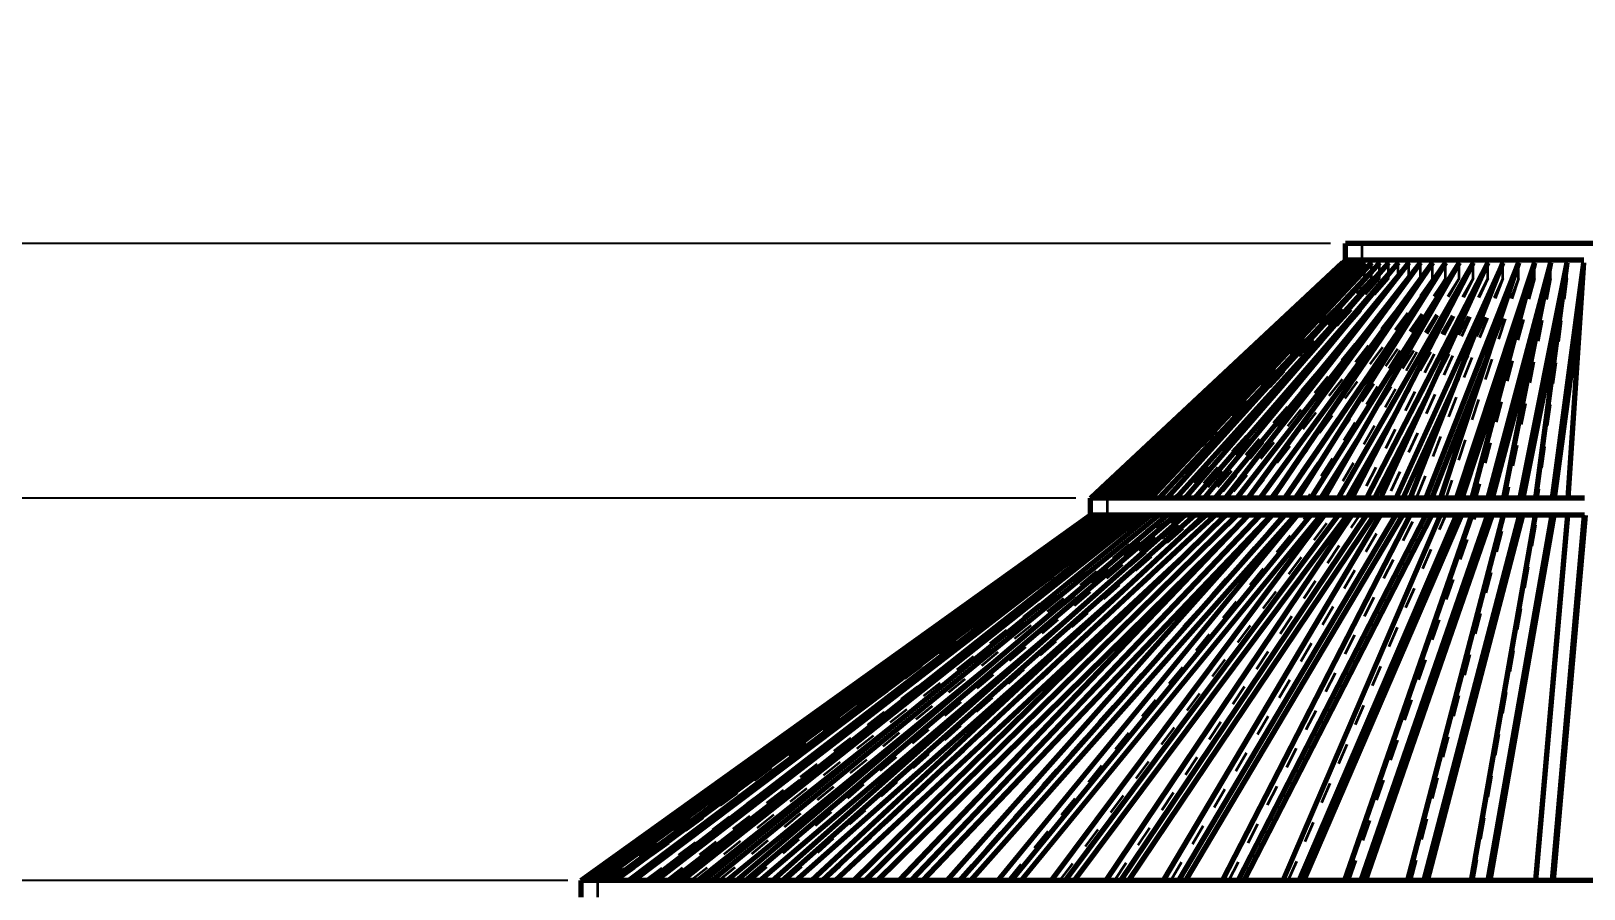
# Model space of a CAD drawing. Header units: inches. Extents: x -0.1 to 57.6, y -5.7 to 33.1.
# Drawn here: x 6.09 to 13.4, y 29.02 to 33.06 of the extents above; entities that cross this region are included whole.
import ezdxf

# ---------------------------------------------------------------- set-up
doc = ezdxf.new("R2010")
doc.units = ezdxf.units.IN
doc.header["$LTSCALE"] = 0.75
doc.header["$MEASUREMENT"] = 0
doc.linetypes.add('HIDDEN2', pattern=[0.1875, 0.125, -0.0625])
for name, color, linetype, lineweight in [('FD_Dimensions', 7, 'Continuous', 35), ('Hidden', 7, 'HIDDEN2', 35), ('Visible', 7, 'Continuous', 70)]:
    doc.layers.add(name, color=color, linetype=linetype, lineweight=lineweight)
doc.styles.get("Standard").update_dxf_attribs({"font": 'arial.ttf'})
doc.dimstyles.new('Dim-Standard', dxfattribs={"dimtxt": 0.5, "dimasz": 0.5, "dimexe": 0.3, "dimexo": 0.07, "dimgap": 0.2, "dimtad": 0, "dimtih": 1, "dimtoh": 1, "dimlfac": 0.083333, "dimzin": 12, "dimdsep": 46, "dimtxsty": 'Standard', "dimcen": 0, "dimazin": 3, "dimtp": 0.01, "dimtm": 0.01, "dimtfac": 1, "dimtofl": 0, "dimtmove": 0, "dimatfit": 3, "dimfxl": 1, "dimtolj": 1, "dimtzin": 12, "dimarcsym": 1})

# ---------------------------------------------------------------- blocks, each defined once
blk = doc.blocks.new('*D27')
at = {"layer": 'Defpoints', "color": 0, "transparency": 16777216}
for p in [(12.2815, 32.0643), (2.6083, 20.5855), (3.8815, 20.5855)]:
    blk.add_point(p, dxfattribs=at)
at = {"layer": 'FD_Dimensions', "color": 0, "lineweight": -2, "transparency": 16777216}
for p, q in [((12.2115, 32.0643), (2.3083, 32.0643)), ((2.6083, 31.5643), (2.6083, 26.7802)), ((2.6083, 21.0855), (2.6083, 25.8696)), ((3.8115, 20.5855), (2.3083, 20.5855))]:
    blk.add_line(p, q, dxfattribs=at)
at = {"layer": 'FD_Dimensions', "color": 0, "transparency": 16777216}
for points in [[(2.525, 31.5643), (2.6917, 31.5643), (2.6083, 32.0643)], [(2.525, 21.0855), (2.6917, 21.0855), (2.6083, 20.5855)]]:
    blk.add_solid(points, dxfattribs=at)
at = {"layer": 'FD_Dimensions', "color": 0, "transparency": 16777216, "insert": (2.6083, 26.3249), "char_height": 0.5, "attachment_point": 5}
blk.add_mtext('\\A1;20', dxfattribs=at)
blk = doc.blocks.new('*D28')
at = {"layer": 'Defpoints', "color": 0, "transparency": 16777216}
for p in [(8.6888, 29.0643), (5.0845, 26.6643), (6.2935, 26.6643)]:
    blk.add_point(p, dxfattribs=at)
at = {"layer": 'FD_Dimensions', "color": 0, "lineweight": -2, "transparency": 16777216}
for p, q in [((8.6188, 29.0643), (4.7845, 29.0643)), ((5.0845, 28.5643), (5.0845, 28.3143)), ((5.0845, 27.1643), (5.0845, 27.4143)), ((6.2235, 26.6643), (4.7845, 26.6643))]:
    blk.add_line(p, q, dxfattribs=at)
at = {"layer": 'FD_Dimensions', "color": 0, "transparency": 16777216}
for points in [[(5.0012, 28.5643), (5.1678, 28.5643), (5.0845, 29.0643)], [(5.0012, 27.1643), (5.1678, 27.1643), (5.0845, 26.6643)]]:
    blk.add_solid(points, dxfattribs=at)
at = {"layer": 'FD_Dimensions', "color": 0, "transparency": 16777216, "insert": (5.0845, 27.8643), "char_height": 0.5, "attachment_point": 5}
blk.add_mtext('\\A1;4', dxfattribs=at)
blk = doc.blocks.new('*D29')
at = {"layer": 'Defpoints', "color": 0, "transparency": 16777216}
for p in [(4.1796, 30.8643), (11.0815, 30.8643), (8.6815, 29.0643)]:
    blk.add_point(p, dxfattribs=at)
at = {"layer": 'FD_Dimensions', "color": 0, "lineweight": -2, "transparency": 16777216}
for p, q in [((4.1796, 31.3643), (4.1796, 31.8643)), ((11.0115, 30.8643), (3.8796, 30.8643)), ((8.6115, 29.0643), (3.8796, 29.0643)), ((4.1796, 28.5643), (4.1796, 28.0643))]:
    blk.add_line(p, q, dxfattribs=at)
at = {"layer": 'FD_Dimensions', "color": 0, "transparency": 16777216}
for points in [[(4.0963, 31.3643), (4.2629, 31.3643), (4.1796, 30.8643)], [(4.0963, 28.5643), (4.2629, 28.5643), (4.1796, 29.0643)]]:
    blk.add_solid(points, dxfattribs=at)
at = {"layer": 'FD_Dimensions', "color": 0, "transparency": 16777216, "insert": (4.1796, 29.937), "char_height": 0.5, "attachment_point": 5}
blk.add_mtext('\\A1;3', dxfattribs=at)
blk = doc.blocks.new('*D31')
at = {"layer": 'Defpoints', "color": 0, "transparency": 16777216}
for p in [(12.2815, 32.0643), (5.0845, 30.8643), (11.0815, 30.8643)]:
    blk.add_point(p, dxfattribs=at)
at = {"layer": 'FD_Dimensions', "color": 0, "lineweight": -2, "transparency": 16777216}
for p, q in [((5.0845, 32.5643), (5.0845, 33.0643)), ((12.2115, 32.0643), (4.7845, 32.0643)), ((11.0115, 30.8643), (4.7845, 30.8643)), ((5.0845, 30.3643), (5.0845, 29.8643))]:
    blk.add_line(p, q, dxfattribs=at)
at = {"layer": 'FD_Dimensions', "color": 0, "transparency": 16777216}
for points in [[(5.0012, 32.5643), (5.1678, 32.5643), (5.0845, 32.0643)], [(5.0012, 30.3643), (5.1678, 30.3643), (5.0845, 30.8643)]]:
    blk.add_solid(points, dxfattribs=at)
at = {"layer": 'FD_Dimensions', "color": 0, "transparency": 16777216, "insert": (5.0845, 31.4643), "char_height": 0.5, "attachment_point": 5}
blk.add_mtext('\\A1;2', dxfattribs=at)

msp = doc.modelspace()

# ---------------------------------------------------------------- linework, layer by layer
at = {"layer": 'Hidden', "extrusion": (0, 1, 0)}
for p, q in [((12.3603, 31.9855), (12.3603, 32.0643)), ((11.1603, 30.8643), (12.3603, 31.9855)), ((12.2681, 31.8988), (12.2681, 31.9724)), ((12.2731, 31.8988), (12.2731, 31.9724)), ((12.2829, 31.8988), (12.2829, 31.9724)), ((12.2977, 31.8988), (12.2977, 31.9724)), ((12.3173, 31.8988), (12.3173, 31.9724)), ((12.3416, 31.8988), (12.3416, 31.9724)), ((12.3706, 31.8988), (12.3706, 31.9724)), ((12.4041, 31.8988), (12.4041, 31.9724)), ((12.4421, 31.8988), (12.4421, 31.9724)), ((12.4842, 31.8988), (12.4842, 31.9724)), ((12.5305, 31.8988), (12.5305, 31.9724)), ((12.5807, 31.8988), (12.5807, 31.9724)), ((12.6346, 31.8988), (12.6346, 31.9724)), ((12.692, 31.8988), (12.692, 31.9724)), ((12.7527, 31.8988), (12.7527, 31.9724)), ((12.8164, 31.8988), (12.8164, 31.9724)), ((12.8829, 31.8988), (12.8829, 31.9724)), ((12.9519, 31.8988), (12.9519, 31.9724)), ((13.0231, 31.8988), (13.0231, 31.9724)), ((13.0963, 31.8988), (13.0963, 31.9724)), ((13.1712, 31.8988), (13.1712, 31.9724)), ((13.2475, 31.8988), (13.2475, 31.9724)), ((13.3248, 31.8988), (13.3248, 31.9724)), ((13.4029, 31.8988), (13.4029, 31.9724)), ((12.2681, 31.8988), (11.1606, 30.8643)), ((12.2681, 31.8988), (11.1628, 30.8643)), ((12.2731, 31.8988), (11.1677, 30.8643)), ((12.2731, 31.8988), (11.1743, 30.8643)), ((12.2829, 31.8988), (11.1841, 30.8643)), ((12.2829, 31.8988), (11.195, 30.8643)), ((12.2977, 31.8988), (11.2098, 30.8643)), ((12.2977, 31.8988), (11.225, 30.8643)), ((12.3173, 31.8988), (11.2445, 30.8643)), ((12.3173, 31.8988), (11.264, 30.8643)), ((12.3416, 31.8988), (11.2883, 30.8643)), ((12.3416, 31.8988), (11.3119, 30.8643)), ((12.3706, 31.8988), (11.3408, 30.8643)), ((12.3706, 31.8988), (11.3685, 30.8643)), ((12.4041, 31.8988), (11.402, 30.8643)), ((12.4041, 31.8988), (11.4336, 30.8643)), ((12.4421, 31.8988), (11.4715, 30.8643)), ((12.4421, 31.8988), (11.5069, 30.8643)), ((12.4842, 31.8988), (11.5491, 30.8643)), ((12.4842, 31.8988), (11.5882, 30.8643)), ((12.5305, 31.8988), (11.6345, 30.8643)), ((12.5305, 31.8988), (11.6772, 30.8643)), ((12.5807, 31.8988), (11.7274, 30.8643)), ((12.5807, 31.8988), (11.7734, 30.8643)), ((12.6346, 31.8988), (11.8273, 30.8643)), ((12.6346, 31.8988), (11.8765, 30.8643)), ((12.692, 31.8988), (11.9628, 30.9038)), ((12.692, 31.8988), (11.9861, 30.8643)), ((12.7527, 31.8988), (12.1017, 30.8643)), ((12.7527, 31.8988), (12.1583, 31.0277)), ((12.8164, 31.8988), (12.2229, 30.8643)), ((12.8164, 31.8988), (12.339, 31.1402)), ((12.8829, 31.8988), (12.3493, 30.8643)), ((12.9519, 31.8988), (12.4803, 30.8643)), ((12.8829, 31.8988), (12.5069, 31.2434)), ((13.0231, 31.8988), (12.6154, 30.8643)), ((12.9519, 31.8988), (12.6632, 31.3392)), ((13.0963, 31.8988), (12.7541, 30.8643)), ((13.0231, 31.8988), (12.809, 31.4291)), ((13.1712, 31.8988), (12.8958, 30.8643)), ((13.0963, 31.8988), (12.9447, 31.5142)), ((13.2475, 31.8988), (13.04, 30.8643)), ((13.1712, 31.8988), (13.0709, 31.5955)), ((13.3248, 31.8988), (13.186, 30.8643)), ((13.2475, 31.8988), (13.1876, 31.6739)), ((13.3248, 31.8988), (13.295, 31.7502)), ((13.4029, 31.8988), (13.3334, 30.8643)), ((13.4029, 31.8988), (13.393, 31.825)), ((11.1603, 30.7855), (11.1603, 30.8643)), ((8.7603, 29.0643), (11.1603, 30.7855)), ((8.7604, 29.0643), (11.1606, 30.7855)), ((8.7674, 29.0643), (11.1628, 30.7855)), ((8.7723, 29.0643), (11.1677, 30.7855)), ((8.793, 29.0643), (11.1743, 30.7855)), ((8.8029, 29.0643), (11.1841, 30.7855)), ((8.8374, 29.0643), (11.195, 30.7855)), ((8.8521, 29.0643), (11.2098, 30.7855)), ((8.9002, 29.0643), (11.225, 30.7855)), ((8.9198, 29.0643), (11.2445, 30.7855)), ((8.9813, 29.0643), (11.264, 30.7855)), ((9.0695, 29.1125), (11.2883, 30.7855)), ((9.0802, 29.0643), (11.3119, 30.7855)), ((9.1967, 29.0643), (11.3685, 30.7855)), ((9.3303, 29.0643), (11.4336, 30.7855)), ((9.4804, 29.0643), (11.5069, 30.7855)), ((9.6465, 29.0643), (11.5882, 30.7855)), ((9.7153, 29.5318), (11.3408, 30.7855)), ((9.8278, 29.0643), (11.6772, 30.7855)), ((10.0237, 29.0643), (11.7734, 30.7855)), ((10.2149, 29.8447), (11.402, 30.7855)), ((10.2334, 29.0643), (11.8765, 30.7855)), ((10.4561, 29.0643), (11.9861, 30.7855)), ((10.6201, 30.0888), (11.4715, 30.7855)), ((10.6909, 29.0643), (12.1017, 30.7855)), ((10.9369, 29.0643), (12.2229, 30.7855)), ((10.9609, 30.2859), (11.5491, 30.7855)), ((11.193, 29.0643), (12.3493, 30.7855)), ((11.2556, 30.4497), (11.6345, 30.7855)), ((11.4584, 29.0643), (12.4803, 30.7855)), ((11.516, 30.5889), (11.7274, 30.7855)), ((11.7319, 29.0643), (12.6154, 30.7855)), ((11.75, 30.7095), (11.8273, 30.7855)), ((12.0124, 29.0643), (12.7541, 30.7855)), ((12.2989, 29.0643), (12.8958, 30.7855)), ((12.5902, 29.0643), (13.04, 30.7855)), ((12.8852, 29.0643), (13.186, 30.7855)), ((13.1827, 29.0643), (13.3334, 30.7855)), ((8.7603, 28.9855), (8.7603, 29.0643))]:
    msp.add_line(p, q, dxfattribs=at)
at = {"layer": 'Visible', "extrusion": (0, 1, 0)}
for p, q in [((13.5209, 32.0643), (12.2815, 32.0643)), ((12.2815, 31.9855), (12.2815, 32.0643)), ((11.0815, 30.8643), (12.2815, 31.9855)), ((12.2681, 31.9724), (11.0819, 30.8643)), ((12.2681, 31.9724), (11.0842, 30.8643)), ((12.2731, 31.9724), (11.0891, 30.8643)), ((12.2731, 31.9724), (11.0961, 30.8643)), ((12.2829, 31.9724), (11.106, 30.8643)), ((12.2829, 31.9724), (11.1177, 30.8643)), ((12.2977, 31.9724), (11.1324, 30.8643)), ((12.2977, 31.9724), (11.1487, 30.8643)), ((12.3173, 31.9724), (11.1683, 30.8643)), ((12.3173, 31.9724), (11.1891, 30.8643)), ((12.3416, 31.9724), (11.2134, 30.8643)), ((12.3416, 31.9724), (11.2386, 30.8643)), ((12.3706, 31.9724), (11.2676, 30.8643)), ((12.3706, 31.9724), (11.2972, 30.8643)), ((12.4041, 31.9724), (11.3307, 30.8643)), ((12.4041, 31.9724), (11.3646, 30.8643)), ((12.4421, 31.9724), (11.4025, 30.8643)), ((12.4421, 31.9724), (11.4404, 30.8643)), ((12.4842, 31.9724), (11.4826, 30.8643)), ((12.4842, 31.9724), (11.5245, 30.8643)), ((12.5305, 31.9724), (11.5708, 30.8643)), ((12.5305, 31.9724), (11.6165, 30.8643)), ((12.5807, 31.9724), (11.6667, 30.8643)), ((12.5807, 31.9724), (11.716, 30.8643)), ((12.6346, 31.9724), (11.7699, 30.8643)), ((12.6346, 31.9724), (11.8226, 30.8643)), ((12.692, 31.9724), (11.88, 30.8643)), ((12.692, 31.9724), (11.9359, 30.8643)), ((12.7527, 31.9724), (11.9965, 30.8643)), ((12.7527, 31.9724), (12.0554, 30.8643)), ((12.8164, 31.9724), (12.1191, 30.8643)), ((12.8164, 31.9724), (12.1808, 30.8643)), ((12.8829, 31.9724), (12.2472, 30.8643)), ((12.2822, 31.9855), (12.2815, 31.9855)), ((12.2871, 31.9855), (12.2822, 31.9855)), ((12.2969, 31.9855), (12.2871, 31.9855)), ((12.3115, 31.9855), (12.2969, 31.9855)), ((12.8829, 31.9724), (12.3114, 30.8643)), ((12.3309, 31.9855), (12.3115, 31.9855)), ((12.355, 31.9855), (12.3309, 31.9855)), ((12.3836, 31.9855), (12.355, 31.9855)), ((12.9519, 31.9724), (12.3804, 30.8643)), ((12.4168, 31.9855), (12.3836, 31.9855)), ((12.4544, 31.9855), (12.4168, 31.9855)), ((12.9519, 31.9724), (12.4468, 30.8643)), ((12.4961, 31.9855), (12.4544, 31.9855)), ((12.5419, 31.9855), (12.4961, 31.9855)), ((13.0231, 31.9724), (12.518, 30.8643)), ((12.5915, 31.9855), (12.5419, 31.9855)), ((13.0231, 31.9724), (12.5864, 30.8643)), ((12.6448, 31.9855), (12.5915, 31.9855)), ((12.7016, 31.9855), (12.6448, 31.9855)), ((13.0963, 31.9724), (12.6596, 30.8643)), ((12.7616, 31.9855), (12.7016, 31.9855)), ((13.0963, 31.9724), (12.7298, 30.8643)), ((12.8246, 31.9855), (12.7616, 31.9855)), ((13.1712, 31.9724), (12.8046, 30.8643)), ((12.8904, 31.9855), (12.8246, 31.9855)), ((13.1712, 31.9724), (12.8762, 30.8643)), ((12.9586, 31.9855), (12.8904, 31.9855)), ((13.2475, 31.9724), (12.9525, 30.8643)), ((13.0291, 31.9855), (12.9586, 31.9855)), ((13.2475, 31.9724), (13.0252, 30.8643)), ((13.1015, 31.9855), (13.0291, 31.9855)), ((13.1756, 31.9855), (13.1015, 31.9855)), ((13.3248, 31.9724), (13.1025, 30.8643)), ((13.251, 31.9855), (13.1756, 31.9855)), ((13.3248, 31.9724), (13.1761, 30.8643)), ((13.3275, 31.9855), (13.251, 31.9855)), ((13.4029, 31.9724), (13.2543, 30.8643)), ((13.4047, 31.9855), (13.3275, 31.9855)), ((13.4029, 31.9724), (13.3285, 30.8643)), ((13.393, 31.825), (13.2641, 30.8643)), ((13.295, 31.7502), (13.1173, 30.8643)), ((13.1876, 31.6739), (12.9721, 30.8643)), ((13.0709, 31.5955), (12.829, 30.8643)), ((12.9447, 31.5142), (12.6886, 30.8643)), ((12.809, 31.4291), (12.5516, 30.8643)), ((12.6632, 31.3392), (12.4183, 30.8643)), ((12.5069, 31.2434), (12.2894, 30.8643)), ((12.339, 31.1402), (12.1654, 30.8643)), ((12.1583, 31.0277), (12.0467, 30.8643)), ((11.0819, 30.8643), (11.0815, 30.8643)), ((11.0815, 30.7855), (11.0815, 30.8643)), ((11.0842, 30.8643), (11.0819, 30.8643)), ((11.0891, 30.8643), (11.0842, 30.8643)), ((11.0961, 30.8643), (11.0891, 30.8643)), ((11.106, 30.8643), (11.0961, 30.8643)), ((11.1177, 30.8643), (11.106, 30.8643)), ((11.1324, 30.8643), (11.1177, 30.8643)), ((11.1487, 30.8643), (11.1324, 30.8643)), ((11.1683, 30.8643), (11.1487, 30.8643)), ((11.1891, 30.8643), (11.1683, 30.8643)), ((11.2134, 30.8643), (11.1891, 30.8643)), ((11.2386, 30.8643), (11.2134, 30.8643)), ((11.2676, 30.8643), (11.2386, 30.8643)), ((11.2972, 30.8643), (11.2676, 30.8643)), ((11.3307, 30.8643), (11.2972, 30.8643)), ((11.3646, 30.8643), (11.3307, 30.8643)), ((11.4025, 30.8643), (11.3646, 30.8643)), ((11.4404, 30.8643), (11.4025, 30.8643)), ((11.4826, 30.8643), (11.4404, 30.8643)), ((11.5245, 30.8643), (11.4826, 30.8643)), ((11.5708, 30.8643), (11.5245, 30.8643)), ((11.6165, 30.8643), (11.5708, 30.8643)), ((11.6667, 30.8643), (11.6165, 30.8643)), ((11.716, 30.8643), (11.6667, 30.8643)), ((11.7699, 30.8643), (11.716, 30.8643)), ((11.8226, 30.8643), (11.7699, 30.8643)), ((11.88, 30.8643), (11.8226, 30.8643)), ((11.9359, 30.8643), (11.88, 30.8643)), ((11.9628, 30.9038), (11.9339, 30.8643)), ((11.9965, 30.8643), (11.9359, 30.8643)), ((12.0554, 30.8643), (11.9965, 30.8643)), ((12.1191, 30.8643), (12.0554, 30.8643)), ((12.1808, 30.8643), (12.1191, 30.8643)), ((12.2472, 30.8643), (12.1808, 30.8643)), ((12.3114, 30.8643), (12.2472, 30.8643)), ((12.3804, 30.8643), (12.3114, 30.8643)), ((12.4468, 30.8643), (12.3804, 30.8643)), ((12.518, 30.8643), (12.4468, 30.8643)), ((12.5864, 30.8643), (12.518, 30.8643)), ((12.6596, 30.8643), (12.5864, 30.8643)), ((12.7298, 30.8643), (12.6596, 30.8643)), ((12.8046, 30.8643), (12.7298, 30.8643)), ((12.8762, 30.8643), (12.8046, 30.8643)), ((12.9525, 30.8643), (12.8762, 30.8643)), ((13.0252, 30.8643), (12.9525, 30.8643)), ((13.1025, 30.8643), (13.0252, 30.8643)), ((13.1761, 30.8643), (13.1025, 30.8643)), ((13.2543, 30.8643), (13.1761, 30.8643)), ((13.3285, 30.8643), (13.2543, 30.8643)), ((13.407, 30.8643), (13.3285, 30.8643)), ((8.6815, 29.0643), (11.0815, 30.7855)), ((8.6817, 29.0643), (11.0819, 30.7855)), ((8.6888, 29.0643), (11.0842, 30.7855)), ((8.6937, 29.0643), (11.0891, 30.7855)), ((8.7149, 29.0643), (11.0961, 30.7855)), ((8.7248, 29.0643), (11.106, 30.7855)), ((8.76, 29.0643), (11.1177, 30.7855)), ((8.7748, 29.0643), (11.1324, 30.7855)), ((8.8239, 29.0643), (11.1487, 30.7855)), ((8.8435, 29.0643), (11.1683, 30.7855)), ((8.9064, 29.0643), (11.1891, 30.7855)), ((8.9307, 29.0643), (11.2134, 30.7855)), ((9.007, 29.0643), (11.2386, 30.7855)), ((9.036, 29.0643), (11.2676, 30.7855)), ((9.1255, 29.0643), (11.2972, 30.7855)), ((9.159, 29.0643), (11.3307, 30.7855)), ((9.2613, 29.0643), (11.3646, 30.7855)), ((9.2992, 29.0643), (11.4025, 30.7855)), ((9.4139, 29.0643), (11.4404, 30.7855)), ((9.4561, 29.0643), (11.4826, 30.7855)), ((9.5828, 29.0643), (11.5245, 30.7855)), ((9.629, 29.0643), (11.5708, 30.7855)), ((9.7671, 29.0643), (11.6165, 30.7855)), ((9.8173, 29.0643), (11.6667, 30.7855)), ((9.9663, 29.0643), (11.716, 30.7855)), ((10.0202, 29.0643), (11.7699, 30.7855)), ((10.1795, 29.0643), (11.8226, 30.7855)), ((10.2369, 29.0643), (11.88, 30.7855)), ((10.2908, 29.0643), (11.9339, 30.7855)), ((10.4059, 29.0643), (11.9359, 30.7855)), ((10.4666, 29.0643), (11.9965, 30.7855)), ((10.5168, 29.0643), (12.0467, 30.7855)), ((10.6446, 29.0643), (12.0554, 30.7855)), ((10.7083, 29.0643), (12.1191, 30.7855)), ((10.7546, 29.0643), (12.1654, 30.7855)), ((10.8947, 29.0643), (12.1808, 30.7855)), ((10.9612, 29.0643), (12.2472, 30.7855)), ((11.0034, 29.0643), (12.2894, 30.7855)), ((11.0819, 30.7855), (11.0815, 30.7855)), ((11.0842, 30.7855), (11.0819, 30.7855)), ((11.0891, 30.7855), (11.0842, 30.7855)), ((11.0961, 30.7855), (11.0891, 30.7855)), ((11.106, 30.7855), (11.0961, 30.7855)), ((11.1177, 30.7855), (11.106, 30.7855)), ((11.1324, 30.7855), (11.1177, 30.7855)), ((11.1487, 30.7855), (11.1324, 30.7855)), ((11.1683, 30.7855), (11.1487, 30.7855)), ((11.1551, 29.0643), (12.3114, 30.7855)), ((11.1891, 30.7855), (11.1683, 30.7855)), ((11.2134, 30.7855), (11.1891, 30.7855)), ((11.2386, 30.7855), (11.2134, 30.7855)), ((11.2241, 29.0643), (12.3804, 30.7855)), ((11.2676, 30.7855), (11.2386, 30.7855)), ((11.262, 29.0643), (12.4183, 30.7855)), ((11.2972, 30.7855), (11.2676, 30.7855)), ((11.3307, 30.7855), (11.2972, 30.7855)), ((11.3646, 30.7855), (11.3307, 30.7855)), ((11.4025, 30.7855), (11.3646, 30.7855)), ((11.4404, 30.7855), (11.4025, 30.7855)), ((11.4248, 29.0643), (12.4468, 30.7855)), ((11.4826, 30.7855), (11.4404, 30.7855)), ((11.5245, 30.7855), (11.4826, 30.7855)), ((11.4961, 29.0643), (12.518, 30.7855)), ((11.5708, 30.7855), (11.5245, 30.7855)), ((11.5296, 29.0643), (12.5516, 30.7855)), ((11.6165, 30.7855), (11.5708, 30.7855)), ((11.6667, 30.7855), (11.6165, 30.7855)), ((11.716, 30.7855), (11.6667, 30.7855)), ((11.7029, 29.0643), (12.5864, 30.7855)), ((11.7699, 30.7855), (11.716, 30.7855)), ((11.8226, 30.7855), (11.7699, 30.7855)), ((11.7761, 29.0643), (12.6596, 30.7855)), ((11.8051, 29.0643), (12.6886, 30.7855)), ((11.88, 30.7855), (11.8226, 30.7855)), ((11.9359, 30.7855), (11.88, 30.7855)), ((11.9965, 30.7855), (11.9359, 30.7855)), ((11.9881, 29.0643), (12.7298, 30.7855)), ((12.0554, 30.7855), (11.9965, 30.7855)), ((12.1191, 30.7855), (12.0554, 30.7855)), ((12.0629, 29.0643), (12.8046, 30.7855)), ((12.0873, 29.0643), (12.829, 30.7855)), ((12.1808, 30.7855), (12.1191, 30.7855)), ((12.2472, 30.7855), (12.1808, 30.7855)), ((12.3114, 30.7855), (12.2472, 30.7855)), ((12.2793, 29.0643), (12.8762, 30.7855)), ((12.3804, 30.7855), (12.3114, 30.7855)), ((12.3556, 29.0643), (12.9525, 30.7855)), ((12.3752, 29.0643), (12.9721, 30.7855)), ((12.4468, 30.7855), (12.3804, 30.7855)), ((12.518, 30.7855), (12.4468, 30.7855)), ((12.5864, 30.7855), (12.518, 30.7855)), ((12.5755, 29.0643), (13.0252, 30.7855)), ((12.6596, 30.7855), (12.5864, 30.7855)), ((12.6528, 29.0643), (13.1025, 30.7855)), ((12.7298, 30.7855), (12.6596, 30.7855)), ((12.6676, 29.0643), (13.1173, 30.7855)), ((12.8046, 30.7855), (12.7298, 30.7855)), ((12.8762, 30.7855), (12.8046, 30.7855)), ((12.8753, 29.0643), (13.1761, 30.7855)), ((12.9525, 30.7855), (12.8762, 30.7855)), ((13.0252, 30.7855), (12.9525, 30.7855)), ((12.9534, 29.0643), (13.2543, 30.7855)), ((12.9633, 29.0643), (13.2641, 30.7855)), ((13.1025, 30.7855), (13.0252, 30.7855)), ((13.1761, 30.7855), (13.1025, 30.7855)), ((13.2543, 30.7855), (13.1761, 30.7855)), ((13.1778, 29.0643), (13.3285, 30.7855)), ((13.3285, 30.7855), (13.2543, 30.7855)), ((13.2563, 29.0643), (13.407, 30.7855)), ((13.2613, 29.0643), (13.412, 30.7855)), ((13.407, 30.7855), (13.3285, 30.7855)), ((10.0776, 29.0643), (11.75, 30.7095)), ((9.878, 29.0643), (11.516, 30.5889)), ((9.6927, 29.0643), (11.2556, 30.4497)), ((9.5226, 29.0643), (10.9609, 30.2859)), ((9.3682, 29.0643), (10.6201, 30.0888)), ((9.2303, 29.0643), (10.2149, 29.8447)), ((9.1092, 29.0643), (9.7153, 29.5318)), ((9.0056, 29.0643), (9.0695, 29.1125)), ((8.6817, 29.0643), (8.6815, 29.0643)), ((8.6815, 28.9855), (8.6815, 29.0643)), ((8.6888, 29.0643), (8.6817, 29.0643)), ((8.6937, 29.0643), (8.6888, 29.0643)), ((8.7149, 29.0643), (8.6937, 29.0643)), ((8.7248, 29.0643), (8.7149, 29.0643)), ((8.76, 29.0643), (8.7248, 29.0643)), ((8.7748, 29.0643), (8.76, 29.0643)), ((8.8239, 29.0643), (8.7748, 29.0643)), ((8.8435, 29.0643), (8.8239, 29.0643)), ((8.9064, 29.0643), (8.8435, 29.0643)), ((8.9307, 29.0643), (8.9064, 29.0643)), ((9.007, 29.0643), (8.9307, 29.0643)), ((9.036, 29.0643), (9.007, 29.0643)), ((9.1255, 29.0643), (9.036, 29.0643)), ((9.159, 29.0643), (9.1255, 29.0643)), ((9.2613, 29.0643), (9.159, 29.0643)), ((9.2992, 29.0643), (9.2613, 29.0643)), ((9.4139, 29.0643), (9.2992, 29.0643)), ((9.4561, 29.0643), (9.4139, 29.0643)), ((9.5828, 29.0643), (9.4561, 29.0643)), ((9.629, 29.0643), (9.5828, 29.0643)), ((9.7671, 29.0643), (9.629, 29.0643)), ((9.8173, 29.0643), (9.7671, 29.0643)), ((9.9663, 29.0643), (9.8173, 29.0643)), ((10.0202, 29.0643), (9.9663, 29.0643)), ((10.1795, 29.0643), (10.0202, 29.0643)), ((10.2369, 29.0643), (10.1795, 29.0643)), ((10.4059, 29.0643), (10.2369, 29.0643)), ((10.4666, 29.0643), (10.4059, 29.0643)), ((10.6446, 29.0643), (10.4666, 29.0643)), ((10.7083, 29.0643), (10.6446, 29.0643)), ((10.8947, 29.0643), (10.7083, 29.0643)), ((10.9612, 29.0643), (10.8947, 29.0643)), ((11.1551, 29.0643), (10.9612, 29.0643)), ((11.2241, 29.0643), (11.1551, 29.0643)), ((11.4248, 29.0643), (11.2241, 29.0643)), ((11.4961, 29.0643), (11.4248, 29.0643)), ((11.7029, 29.0643), (11.4961, 29.0643)), ((11.7761, 29.0643), (11.7029, 29.0643)), ((11.9881, 29.0643), (11.7761, 29.0643)), ((12.0629, 29.0643), (11.9881, 29.0643)), ((12.2793, 29.0643), (12.0629, 29.0643)), ((12.3556, 29.0643), (12.2793, 29.0643)), ((12.5755, 29.0643), (12.3556, 29.0643)), ((12.6528, 29.0643), (12.5755, 29.0643)), ((12.8753, 29.0643), (12.6528, 29.0643)), ((12.9534, 29.0643), (12.8753, 29.0643)), ((13.1778, 29.0643), (12.9534, 29.0643)), ((13.2563, 29.0643), (13.1778, 29.0643)), ((13.4815, 29.0643), (13.2563, 29.0643))]:
    msp.add_line(p, q, dxfattribs=at)

# ---------------------------------------------------------------- dimensions: what is measured, and where the dimension line sits
at = {"layer": 'FD_Dimensions'}
for base, p1, p2, override, picture, middle in [((5.0845, 30.8643), (12.2815, 32.0643), (11.0815, 30.8643), {"dimlfac": 1.666667, "dimclrd": 0, "dimclre": 0, "dimtmove": 0}, '*D31', (5.0845, 31.4643)), ((4.1796, 30.8643), (8.6815, 29.0643), (11.0815, 30.8643), {"dimlfac": 1.666667}, '*D29', (4.1796, 29.937)), ((5.0845, 26.6643), (8.6888, 29.0643), (6.2935, 26.6643), {"dimlfac": 1.666667, "dimclrd": 0, "dimclre": 0, "dimtmove": 0}, '*D28', (5.0845, 27.8643))]:
    dim = msp.add_linear_dim(base=base, p1=p1, p2=p2, angle=90, dimstyle='Dim-Standard', override=override, dxfattribs=at)
    dim.commit()
    dim.dimension.update_dxf_attribs({"geometry": picture, "text_midpoint": middle, "dimtype": 160})
dim = msp.add_linear_dim(base=(2.6083, 20.5855), p1=(12.2815, 32.0643), p2=(3.8815, 20.5855), angle=90, text='20', dimstyle='Dim-Standard', override={"dimlfac": 1.666667, "dimclrd": 0, "dimclre": 0, "dimtmove": 0}, dxfattribs=at)
dim.commit()
dim.dimension.update_dxf_attribs({"geometry": '*D27', "text_midpoint": (2.6083, 26.3249)})

doc.saveas('drawing.dxf')
